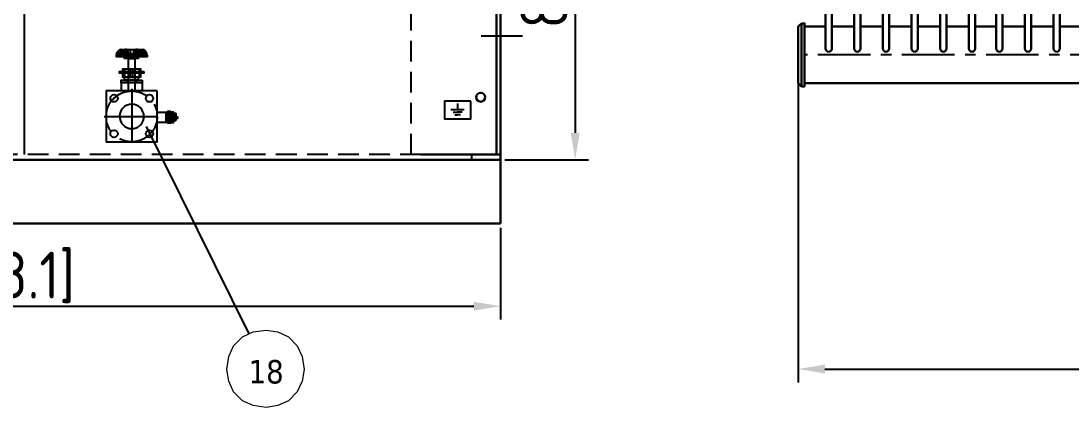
# Model space of a CAD drawing. Header units: millimetres. Extents: x 198356 to 209798, y -190593 to -183267.
# Drawn here: x 200808 to 202457, y -186326 to -185715 of the extents above; entities that cross this region are included whole.
import ezdxf

# ---------------------------------------------------------------- set-up
doc = ezdxf.new("R2010")
doc.units = ezdxf.units.MM
doc.header["$LTSCALE"] = 13
doc.linetypes.add('CENTERX2', pattern=[101.6, 63.5, -12.7, 12.7, -12.7])
doc.linetypes.add('DASHED', pattern=[0.75, 0.5, -0.25])
for name, color, linetype in [('1', 4, 'Continuous'), ('4虚线层', 6, 'DASHED'), ('粗实线', 4, 'Continuous')]:
    doc.layers.add(name, color=color, linetype=linetype)
for name, color, linetype, lineweight in [('1粗实线', 4, 'Continuous', 50), ('2细实线', 3, 'Continuous', 20), ('标注、文本', 3, 'Continuous', 25), ('铁心', 3, 'Continuous', 0)]:
    doc.layers.add(name, color=color, linetype=linetype, lineweight=lineweight)
doc.styles.get("Standard").update_dxf_attribs({"font": 'gbenor.shx', "bigfont": 'gbcbig.shx'})
doc.styles.add('Tahoma$001', font='tahoma.ttf', dxfattribs={"height": 2.159784})
doc.dimstyles.new('英寸 1-10', dxfattribs={"dimscale": 14, "dimtxt": 3.5, "dimasz": 2, "dimexe": 1.5, "dimexo": 0.5, "dimgap": 0.5, "dimtad": 1, "dimtoh": 1, "dimdec": 1, "dimdsep": 46, "dimtxsty": 'Standard', "dimcen": 2.5, "dimclrd": 3, "dimclre": 3, "dimclrt": 3, "dimadec": 0, "dimazin": 2, "dimtfac": 1, "dimtdec": 1, "dimtmove": 0, "dimatfit": 2, "dimfxl": 1, "dimarcsym": 0})

# ---------------------------------------------------------------- blocks, each defined once
blk = doc.blocks.new('A$C1DFE2BEF')
at = {"layer": '粗实线'}
h = blk.add_hatch(color=256, dxfattribs=at)
h.dxf.hatch_style = 2
h.paths.add_polyline_path([(99.9, 51.8), (99.9, 32.8), (104.9, 32.8)])
h = blk.add_hatch(color=256, dxfattribs=at)
h.dxf.hatch_style = 2
h.paths.add_polyline_path([(99.9, 51.8), (104.9, 51.8), (104.9, 32.8)])
at = {"layer": '1', "color": 1, "linetype": 'CENTERX2', "lineweight": -3, "ltscale": 0.1}
for p, q in [((43.3, 87.1), (43.3, 0)), ((0, 43.6), (86.7, 43.6))]:
    blk.add_line(p, q, dxfattribs=at)
at = {"layer": '1'}
blk.add_lwpolyline([(83.3, 83.6), (3.3, 83.6), (3.3, 3.6), (83.3, 3.6)], close=True, dxfattribs=at)
at = {"layer": '1', "color": 1, "linetype": 'CENTERX2', "lineweight": -3, "ltscale": 0.1}
blk.add_circle((43.3, 43.6), 40, dxfattribs=at)
at = {"layer": '1'}
for centre in [(15.5, 72), (71.2, 72), (15.5, 16.4), (71.2, 16.4)]:
    blk.add_circle(centre, 5.76, dxfattribs=at)
blk.add_arc((43.3, 43.6), 19.2, 305.0033, 302.381, dxfattribs=at)
at = {"layer": '粗实线'}
for points in [[(25.6, 148.6), (23, 147.3), (20.5, 144.8)], [(35.7, 148.6), (33.2, 148.6), (29.4, 146), (28.1, 142.2)], [(38.3, 142.2), (37, 147.3), (35.7, 148.6)], [(48.4, 142.2), (49.7, 147.3), (49.7, 148.6)], [(58.6, 142.2), (56, 146), (52.2, 148.6)], [(66.2, 144.8), (63.7, 147.3), (61.1, 148.6)], [(67.5, 139.7), (67.5, 137.1), (19.2, 137.1), (19.2, 139.7)], [(58.6, 139.7), (67.5, 139.7), (67.5, 137.1), (19.2, 137.1), (19.2, 139.7), (28.1, 139.7)], [(25.6, 147.3), (23, 146), (20.5, 144.8)], [(25.6, 146), (24.3, 144.8), (23, 143.5)], [(25.6, 144.8), (24.3, 144.8), (23, 143.5)], [(33.2, 146), (31.9, 144.8), (30.6, 142.2)], [(33.2, 144.8), (31.9, 144.8), (30.6, 142.2)], [(30.6, 137.1), (30.6, 142.2), (30.6, 139.7)], [(30.6, 139.7), (56, 139.7)], [(35.7, 142.2), (35.7, 144.8), (34.5, 146)], [(35.7, 142.2), (34.5, 144.8)], [(35.7, 144.8), (35.7, 146)], [(52.2, 146), (51, 146), (51, 144.8), (51, 142.2)], [(52.2, 144.8), (51, 144.8)], [(56, 142.2), (54.8, 144.8), (52.2, 146)], [(56, 142.2), (54.8, 144.8), (52.2, 144.8)], [(56, 137.1), (56, 142.2), (56, 139.7)], [(64.9, 144.8), (63.7, 146), (61.1, 147.3)], [(63.7, 143.5), (62.4, 144.8), (61.1, 146)], [(63.7, 143.5), (62.4, 144.8), (61.1, 144.8)], [(29.4, 114.3), (29.4, 118.1), (57.3, 118.1), (57.3, 114.3)], [(57.3, 111.7), (57.3, 105.4), (29.4, 105.4), (29.4, 111.7)], [(83.3, 50.5), (97.3, 50.5), (97.3, 34), (83.3, 34)], [(108.7, 35.3), (108.7, 49.3), (108.7, 50.5), (107.5, 50.5)], [(107.5, 34), (108.7, 34), (108.7, 35.3)], [(110, 36.6), (110, 48), (108.7, 48)], [(110, 36.6), (108.7, 35.3)], [(112.6, 36.6), (112.6, 48), (110, 48)], [(112.6, 48), (112.6, 46.7)], [(112.6, 36.6), (112.6, 37.8)], [(115.1, 42.9), (115.1, 41.7), (113.8, 41.7), (113.8, 42.9), (115.1, 42.9), (115.1, 40.4), (115.1, 42.9), (115.1, 41.7), (115.1, 40.4)]]:
    blk.add_lwpolyline(points, dxfattribs=at)
for points in [[(53.5, 137.1), (53.5, 134.6), (31.9, 134.6), (31.9, 137.1)], [(48.4, 134.6), (48.4, 83.6), (38.3, 83.6), (38.3, 134.6)], [(62.4, 114.3), (62.4, 113), (24.3, 113), (24.3, 114.3)], [(62.4, 113), (62.4, 111.7), (24.3, 111.7), (24.3, 113)], [(59.9, 100.3), (59.9, 96.5), (26.8, 96.5), (26.8, 100.3)], [(53.5, 105.4), (53.5, 100.3), (31.9, 100.3), (31.9, 105.4)], [(104.9, 51.8), (104.9, 32.8), (99.9, 32.8), (99.9, 51.8)], [(107.5, 50.5), (107.5, 34), (106.2, 34), (106.2, 50.5)], [(99.9, 49.3), (99.9, 35.3), (97.3, 35.3), (97.3, 49.3)], [(113.8, 44.2), (113.8, 40.4), (112.6, 40.4), (112.6, 44.2)]]:
    blk.add_lwpolyline(points, close=True, dxfattribs=at)
for points in [[(25.6, 148.6), (25.6, 148.6), (61.1, 148.6), (61.1, 148.6)], [(40.8, 148.6), (40.8, 148.6), (40.8, 137.1), (40.8, 137.1)], [(45.9, 148.6), (45.9, 148.6), (45.9, 137.1), (45.9, 137.1)], [(52.2, 148.6), (52.2, 148.6), (49.7, 148.6), (49.7, 148.6)], [(49.7, 147.3), (49.7, 147.3), (49.7, 148.6), (49.7, 148.6)], [(19.2, 139.7), (19.2, 139.7), (20.5, 144.8), (20.5, 144.8)], [(19.2, 139.7), (19.2, 139.7), (20.5, 144.8), (20.5, 144.8)], [(20.5, 139.7), (20.5, 139.7), (23, 143.5), (23, 143.5)], [(21.8, 139.7), (21.8, 139.7), (23, 143.5), (23, 143.5)], [(28.1, 139.7), (28.1, 139.7), (21.8, 139.7), (21.8, 139.7)], [(23, 142.2), (23, 142.2), (28.1, 142.2), (28.1, 142.2)], [(25.6, 147.3), (25.6, 147.3), (30.6, 147.3), (30.6, 147.3)], [(25.6, 146), (25.6, 146), (29.4, 146), (29.4, 146)], [(25.6, 144.8), (25.6, 144.8), (29.4, 144.8), (29.4, 144.8)], [(28.1, 142.2), (28.1, 142.2), (28.1, 137.1), (28.1, 137.1)], [(28.1, 139.7), (28.1, 139.7), (30.6, 139.7), (30.6, 139.7)], [(30.6, 142.2), (30.6, 142.2), (56, 142.2), (56, 142.2)], [(56, 139.7), (56, 139.7), (30.6, 139.7), (30.6, 139.7)], [(33.2, 146), (33.2, 146), (34.5, 146), (34.5, 146)], [(33.2, 144.8), (33.2, 144.8), (34.5, 144.8), (34.5, 144.8)], [(51, 144.8), (51, 144.8), (49.7, 142.2), (49.7, 142.2)], [(52.2, 146), (52.2, 146), (52.2, 147.3), (52.2, 147.3)], [(52.2, 144.8), (52.2, 144.8), (52.2, 146), (52.2, 146)], [(61.1, 147.3), (61.1, 147.3), (54.8, 147.3), (54.8, 147.3)], [(61.1, 146), (61.1, 146), (57.3, 146), (57.3, 146)], [(61.1, 144.8), (61.1, 144.8), (57.3, 144.8), (57.3, 144.8)], [(58.6, 142.2), (58.6, 142.2), (63.7, 142.2), (63.7, 142.2)], [(63.7, 142.2), (63.7, 142.2), (58.6, 142.2), (58.6, 142.2)], [(58.6, 142.2), (58.6, 142.2), (58.6, 137.1), (58.6, 137.1)], [(67.5, 139.7), (67.5, 139.7), (58.6, 139.7), (58.6, 139.7)], [(58.6, 139.7), (58.6, 139.7), (64.9, 139.7), (64.9, 139.7)], [(64.9, 139.7), (64.9, 139.7), (63.7, 143.5), (63.7, 143.5)], [(64.9, 139.7), (64.9, 139.7), (63.7, 143.5), (63.7, 143.5)], [(67.5, 139.7), (67.5, 139.7), (64.9, 144.8), (64.9, 144.8)], [(67.5, 139.7), (67.5, 139.7), (66.2, 144.8), (66.2, 144.8)], [(67.5, 137.1), (67.5, 137.1), (67.5, 139.7), (67.5, 139.7)], [(31.9, 118.1), (31.9, 118.1), (31.9, 114.3), (31.9, 114.3)], [(40.8, 118.1), (40.8, 118.1), (40.8, 114.3), (40.8, 114.3)], [(44.6, 118.1), (44.6, 118.1), (44.6, 114.3), (44.6, 114.3)], [(54.8, 118.1), (54.8, 118.1), (54.8, 114.3), (54.8, 114.3)], [(31.9, 111.7), (31.9, 111.7), (31.9, 105.4), (31.9, 105.4)], [(35.7, 100.3), (35.7, 100.3), (35.7, 96.5), (35.7, 96.5)], [(37, 100.3), (37, 100.3), (37, 96.5), (37, 96.5)], [(40.8, 111.7), (40.8, 111.7), (40.8, 105.4), (40.8, 105.4)], [(44.6, 111.7), (44.6, 111.7), (44.6, 105.4), (44.6, 105.4)], [(49.7, 100.3), (49.7, 100.3), (49.7, 96.5), (49.7, 96.5)], [(51, 100.3), (51, 100.3), (51, 96.5), (51, 96.5)], [(54.8, 111.7), (54.8, 111.7), (54.8, 105.4), (54.8, 105.4)], [(26.8, 96.5), (26.8, 96.5), (26.8, 83.6), (26.8, 83.6)], [(59.9, 96.5), (59.9, 96.5), (59.9, 83.6), (59.9, 83.6)], [(106.2, 50.5), (106.2, 50.5), (104.9, 50.5), (104.9, 50.5)], [(107.5, 50.5), (107.5, 50.5), (107.5, 51.8), (107.5, 51.8)], [(106.2, 34), (106.2, 34), (104.9, 34), (104.9, 34)], [(107.5, 34), (107.5, 34), (107.5, 35.3), (107.5, 35.3)], [(112.6, 36.6), (112.6, 36.6), (110, 36.6), (110, 36.6)], [(112.6, 48), (112.6, 48), (112.6, 49.3), (112.6, 49.3)], [(112.6, 46.7), (112.6, 46.7), (112.6, 37.8), (112.6, 37.8)], [(112.6, 36.6), (112.6, 36.6), (112.6, 37.8), (112.6, 37.8)]]:
    blk.add_open_spline(points, degree=3, dxfattribs=at)
blk = doc.blocks.new('257561')
at = {"layer": '标注、文本'}
for p, q in [((856.87, 2219.06), (856.87, 2214.09)), ((851.69, 2214.09), (862.06, 2214.09)), ((853.4, 2212.22), (856.87, 2212.22)), ((854.71, 2210.17), (856.87, 2210.17)), ((860.35, 2212.22), (856.87, 2212.22)), ((859.04, 2210.17), (856.87, 2210.17))]:
    blk.add_line(p, q, dxfattribs=at)
blk = doc.blocks.new('*D105')
at = {"layer": '2细实线', "color": 3, "linetype": 'ByBlock', "lineweight": -2}
for p, q in [((199830.8, -186039.8), (199830.8, -186183.8)), ((201560.8, -186039.8), (201560.8, -186183.8)), ((199872.8, -186162.8), (201518.8, -186162.8))]:
    blk.add_line(p, q, dxfattribs=at)
at = {"layer": '2细实线', "color": 3, "linetype": 'ByBlock'}
for points in [[(199872.8, -186155.8), (199872.8, -186169.8), (199830.8, -186162.8)], [(201518.8, -186155.8), (201518.8, -186169.8), (201560.8, -186162.8)]]:
    blk.add_solid(points, dxfattribs=at)
at = {"layer": 'Defpoints', "color": 0, "linetype": 'ByBlock'}
for p in [(199830.8, -186032.8), (201560.8, -186032.8), (201560.8, -186162.8)]:
    blk.add_point(p, dxfattribs=at)
at = {"layer": '2细实线', "color": 3, "linetype": 'ByBlock', "insert": (200695.8, -186117.6), "char_height": 73.5, "attachment_point": 5}
blk.add_mtext('1730 [68.1]', dxfattribs=at)
blk = doc.blocks.new('*D107')
at = {"layer": '2细实线', "color": 3, "linetype": 'ByBlock', "lineweight": -2}
for p, q in [((201333.6, -185080.3), (201699.3, -185080.3)), ((201678.3, -185122.3), (201678.3, -185890.8)), ((201567.8, -185932.8), (201699.3, -185932.8))]:
    blk.add_line(p, q, dxfattribs=at)
at = {"layer": '2细实线', "color": 3, "linetype": 'ByBlock'}
for points in [[(201671.3, -185122.3), (201685.3, -185122.3), (201678.3, -185080.3)], [(201671.3, -185890.8), (201685.3, -185890.8), (201678.3, -185932.8)]]:
    blk.add_solid(points, dxfattribs=at)
at = {"layer": 'Defpoints', "color": 0, "linetype": 'ByBlock'}
for p in [(201326.6, -185080.3), (201560.8, -185932.8), (201678.3, -185932.8)]:
    blk.add_point(p, dxfattribs=at)
at = {"layer": '2细实线', "color": 3, "linetype": 'ByBlock', "insert": (201633, -185506.6), "char_height": 73.5, "attachment_point": 5, "rotation": 90}
blk.add_mtext('852.5 [33.6]', dxfattribs=at)
blk = doc.blocks.new('*U96')
at = {"layer": '1', "color": 1, "linetype": 'CENTERX2', "lineweight": -3, "ltscale": 0.1}
blk.add_line((32.5, 0), (-32.5, 0), dxfattribs=at)
blk = doc.blocks.new('*D125')
at = {"layer": '2细实线', "color": 3, "linetype": 'ByBlock', "lineweight": -2}
for p, q in [((202028.5, -185775.1), (202028.5, -186282.5)), ((204475.5, -186080.7), (204475.5, -186282.5)), ((202070.5, -186261.5), (204433.5, -186261.5))]:
    blk.add_line(p, q, dxfattribs=at)
at = {"layer": '2细实线', "color": 3, "linetype": 'ByBlock'}
for points in [[(202070.5, -186254.5), (202070.5, -186268.5), (202028.5, -186261.5)], [(204433.5, -186254.5), (204433.5, -186268.5), (204475.5, -186261.5)]]:
    blk.add_solid(points, dxfattribs=at)
at = {"layer": 'Defpoints', "color": 0, "linetype": 'ByBlock'}
for p in [(202028.5, -185768.1), (204475.5, -186073.7), (204475.5, -186261.5)]:
    blk.add_point(p, dxfattribs=at)
at = {"layer": '2细实线', "color": 3, "linetype": 'ByBlock', "insert": (203252, -186216.2), "char_height": 73.5, "attachment_point": 5}
blk.add_mtext('2447 [96.3]', dxfattribs=at)

msp = doc.modelspace()

# ---------------------------------------------------------------- linework, layer by layer
at = {"layer": '1', "color": 1, "linetype": 'CENTERX2', "lineweight": -3, "ltscale": 0.1}
for q in [(202038.464, -185768.1), (202251.964, -185768.1)]:
    msp.add_line((202934.464, -185768.1), q, dxfattribs=at)
at = {"layer": '4虚线层', "ltscale": 5}
for p, q in [((201420.829, -185924.802), (201420.829, -184344.802)), ((201435.829, -185924.802), (199955.829, -185924.802)), ((201515.829, -185932.802), (201515.829, -185924.802))]:
    msp.add_line(p, q, dxfattribs=at)
at = {"layer": '标注、文本', "color": 4, "lineweight": 30}
for p, q in [((201560.829, -186032.802), (201560.829, -184182.807)), ((201554.829, -185924.802), (201554.829, -184218.807)), ((201560.829, -185852.802), (201560.829, -185752.802)), ((201560.829, -185932.802), (199830.829, -185932.802)), ((201435.829, -185924.802), (201560.829, -185924.802)), ((201560.829, -186032.802), (199830.829, -186032.802))]:
    msp.add_line(p, q, dxfattribs=at)
at = {"layer": '标注、文本', "ltscale": 16.7707}
msp.add_line((201166.009, -186206.3), (201004.813, -185880.529), dxfattribs=at)
at = {"layer": '标注、文本'}
msp.add_lwpolyline([(201514.317, -185841.052), (201472.797, -185841.052), (201472.797, -185868.761), (201514.317, -185868.761)], close=True, dxfattribs=at)
at = {"layer": '粗实线'}
msp.add_line((200812.829, -184218.807), (200812.829, -185924.802), dxfattribs=at)
at = {"layer": '粗实线', "lineweight": 30}
for p, q in [((202071.464, -185758.122), (202071.464, -184678.122)), ((202071.464, -185758.122), (202071.464, -184678.122)), ((202071.464, -185758.122), (202071.464, -184678.122)), ((202071.464, -185758.122), (202071.464, -184678.122)), ((202071.464, -185758.122), (202071.464, -184678.122)), ((202081.464, -184678.122), (202081.464, -185758.122)), ((202081.464, -184678.122), (202081.464, -185758.122)), ((202081.464, -184678.122), (202081.464, -185758.122)), ((202081.464, -184678.122), (202081.464, -185758.122)), ((202081.464, -184678.122), (202081.464, -185758.122)), ((202116.464, -185758.122), (202116.464, -184678.122)), ((202116.464, -185758.122), (202116.464, -184678.122)), ((202116.464, -185758.122), (202116.464, -184678.122)), ((202116.464, -185758.122), (202116.464, -184678.122)), ((202126.464, -184678.122), (202126.464, -185758.122)), ((202126.464, -184678.122), (202126.464, -185758.122)), ((202126.464, -184678.122), (202126.464, -185758.122)), ((202126.464, -184678.122), (202126.464, -185758.122)), ((202161.464, -185758.122), (202161.464, -184678.122)), ((202161.464, -185758.122), (202161.464, -184678.122)), ((202171.464, -184678.122), (202171.464, -185758.122)), ((202171.464, -184678.122), (202171.464, -185758.122)), ((202206.464, -185758.122), (202206.464, -184678.122)), ((202206.464, -185758.122), (202206.464, -184678.122)), ((202206.464, -185758.122), (202206.464, -184678.122)), ((202216.464, -184678.122), (202216.464, -185758.122)), ((202216.464, -184678.122), (202216.464, -185758.122)), ((202216.464, -184678.122), (202216.464, -185758.122)), ((202251.464, -185758.122), (202251.464, -184678.122)), ((202251.464, -185758.122), (202251.464, -184678.122)), ((202251.464, -185758.122), (202251.464, -184678.122)), ((202251.464, -185758.122), (202251.464, -184678.122)), ((202251.464, -185758.122), (202251.464, -184678.122)), ((202261.464, -184678.122), (202261.464, -185758.122)), ((202261.464, -184678.122), (202261.464, -185758.122)), ((202261.464, -184678.122), (202261.464, -185758.122)), ((202261.464, -184678.122), (202261.464, -185758.122)), ((202261.464, -184678.122), (202261.464, -185758.122)), ((202296.464, -185758.122), (202296.464, -184678.122)), ((202306.464, -184678.122), (202306.464, -185758.122)), ((202339.464, -185758.1), (202339.464, -184678.1)), ((202339.464, -185758.1), (202339.464, -184678.1)), ((202339.464, -185758.1), (202339.464, -184678.1)), ((202339.464, -185758.1), (202339.464, -184678.1)), ((202339.464, -185758.1), (202339.464, -184678.1)), ((202349.464, -184678.1), (202349.464, -185758.1)), ((202349.464, -184678.1), (202349.464, -185758.1)), ((202349.464, -184678.1), (202349.464, -185758.1)), ((202349.464, -184678.1), (202349.464, -185758.1)), ((202349.464, -184678.1), (202349.464, -185758.1)), ((202384.464, -185758.1), (202384.464, -184678.1)), ((202384.464, -185758.1), (202384.464, -184678.1)), ((202384.464, -185758.1), (202384.464, -184678.1)), ((202384.464, -185758.1), (202384.464, -184678.1)), ((202394.464, -184678.1), (202394.464, -185758.1)), ((202394.464, -184678.1), (202394.464, -185758.1)), ((202394.464, -184678.1), (202394.464, -185758.1)), ((202394.464, -184678.1), (202394.464, -185758.1)), ((202429.464, -185758.1), (202429.464, -184678.1)), ((202429.464, -185758.1), (202429.464, -184678.1)), ((202439.464, -184678.1), (202439.464, -185758.1)), ((202439.464, -184678.1), (202439.464, -185758.1)), ((202028.464, -185723.622), (202033.464, -185718.622)), ((202033.464, -185817.622), (202033.464, -185718.622)), ((202076.464, -185763.122), (202076.464, -185763.122)), ((202076.464, -185763.122), (202076.464, -185763.122)), ((202076.464, -185763.122), (202076.464, -185763.122)), ((202076.464, -185763.122), (202076.464, -185763.122)), ((202076.464, -185763.122), (202076.464, -185763.122)), ((202121.464, -185763.122), (202121.464, -185763.122)), ((202121.464, -185763.122), (202121.464, -185763.122)), ((202121.464, -185763.122), (202121.464, -185763.122)), ((202121.464, -185763.122), (202121.464, -185763.122)), ((202166.464, -185763.122), (202166.464, -185763.122)), ((202166.464, -185763.122), (202166.464, -185763.122)), ((202211.464, -185763.122), (202211.464, -185763.122)), ((202211.464, -185763.122), (202211.464, -185763.122)), ((202211.464, -185763.122), (202211.464, -185763.122)), ((202256.464, -185763.122), (202256.464, -185763.122)), ((202256.464, -185763.122), (202256.464, -185763.122)), ((202256.464, -185763.122), (202256.464, -185763.122)), ((202256.464, -185763.122), (202256.464, -185763.122)), ((202256.464, -185763.122), (202256.464, -185763.122)), ((202301.464, -185763.122), (202301.464, -185763.122)), ((202344.464, -185763.1), (202344.464, -185763.1)), ((202344.464, -185763.1), (202344.464, -185763.1)), ((202344.464, -185763.1), (202344.464, -185763.1)), ((202344.464, -185763.1), (202344.464, -185763.1)), ((202344.464, -185763.1), (202344.464, -185763.1)), ((202389.464, -185763.1), (202389.464, -185763.1)), ((202389.464, -185763.1), (202389.464, -185763.1)), ((202389.464, -185763.1), (202389.464, -185763.1)), ((202389.464, -185763.1), (202389.464, -185763.1)), ((202434.464, -185763.1), (202434.464, -185763.1)), ((202434.464, -185763.1), (202434.464, -185763.1)), ((202028.464, -185812.622), (202033.464, -185817.622)), ((202038.464, -185812.6), (202934.464, -185812.6))]:
    msp.add_line(p, q, dxfattribs=at)
for points in [[(202028.464, -185723.622), (202028.464, -185812.622)], [(202033.464, -185817.622), (202038.464, -185817.622), (202038.464, -185718.622), (202033.464, -185718.622)], [(202071.464, -185723.622), (202038.464, -185723.622)], [(202116.464, -185723.622), (202081.464, -185723.622)], [(202161.464, -185723.622), (202126.464, -185723.622)], [(202206.464, -185723.622), (202171.464, -185723.622)], [(202251.464, -185723.622), (202216.464, -185723.622)], [(202296.464, -185723.622), (202261.464, -185723.622)], [(202339.464, -185723.6), (202306.464, -185723.6)], [(202384.464, -185723.6), (202349.464, -185723.6)], [(202429.464, -185723.6), (202394.464, -185723.6)], [(202474.464, -185723.6), (202439.464, -185723.6)]]:
    msp.add_lwpolyline(points, dxfattribs=at)
msp.add_circle((201529.852, -185834.602), 7, dxfattribs=at)
for centre, start, end in [((202076.464, -185758.122), 180, 270), ((202076.464, -185758.122), 180, 270), ((202076.464, -185758.122), 180, 270), ((202076.464, -185758.122), 180, 270), ((202076.464, -185758.122), 180, 270), ((202076.464, -185758.122), 270, 0), ((202076.464, -185758.122), 270, 0), ((202076.464, -185758.122), 270, 0), ((202076.464, -185758.122), 270, 0), ((202076.464, -185758.122), 270, 0), ((202121.464, -185758.122), 180, 270), ((202121.464, -185758.122), 180, 270), ((202121.464, -185758.122), 180, 270), ((202121.464, -185758.122), 180, 270), ((202121.464, -185758.122), 270, 0), ((202121.464, -185758.122), 270, 0), ((202121.464, -185758.122), 270, 0), ((202121.464, -185758.122), 270, 0), ((202166.464, -185758.122), 180, 270), ((202166.464, -185758.122), 180, 270), ((202166.464, -185758.122), 270, 0), ((202166.464, -185758.122), 270, 0), ((202211.464, -185758.122), 180, 270), ((202211.464, -185758.122), 180, 270), ((202211.464, -185758.122), 180, 270), ((202211.464, -185758.122), 270, 0), ((202211.464, -185758.122), 270, 0), ((202211.464, -185758.122), 270, 0), ((202256.464, -185758.122), 180, 270), ((202256.464, -185758.122), 180, 270), ((202256.464, -185758.122), 180, 270), ((202256.464, -185758.122), 180, 270), ((202256.464, -185758.122), 180, 270), ((202256.464, -185758.122), 270, 0), ((202256.464, -185758.122), 270, 0), ((202256.464, -185758.122), 270, 0), ((202256.464, -185758.122), 270, 0), ((202256.464, -185758.122), 270, 0), ((202301.464, -185758.122), 180, 270), ((202301.464, -185758.122), 270, 0), ((202344.464, -185758.1), 180, 270), ((202344.464, -185758.1), 180, 270), ((202344.464, -185758.1), 180, 270), ((202344.464, -185758.1), 180, 270), ((202344.464, -185758.1), 180, 270), ((202344.464, -185758.1), 270, 0), ((202344.464, -185758.1), 270, 0), ((202344.464, -185758.1), 270, 0), ((202344.464, -185758.1), 270, 0), ((202344.464, -185758.1), 270, 0), ((202389.464, -185758.1), 180, 270), ((202389.464, -185758.1), 180, 270), ((202389.464, -185758.1), 180, 270), ((202389.464, -185758.1), 180, 270), ((202389.464, -185758.1), 270, 0), ((202389.464, -185758.1), 270, 0), ((202389.464, -185758.1), 270, 0), ((202389.464, -185758.1), 270, 0), ((202434.464, -185758.1), 180, 270), ((202434.464, -185758.1), 180, 270), ((202434.464, -185758.1), 270, 0), ((202434.464, -185758.1), 270, 0)]:
    msp.add_arc(centre, 5, start, end, dxfattribs=at)
at = {"layer": '铁心'}
msp.add_lwpolyline([(201130.993, -186261.991), (201134.005, -186241.812), (201141.836, -186224.945), (201155.69, -186211.091), (201172.557, -186203.26), (201192.736, -186200.248), (201211.109, -186203.26), (201227.975, -186211.091), (201241.83, -186224.945), (201249.661, -186241.812), (201252.673, -186261.991), (201249.661, -186280.364), (201241.83, -186297.531), (201227.975, -186311.386), (201211.109, -186318.916), (201192.736, -186321.928), (201172.557, -186318.916), (201155.69, -186311.386), (201141.836, -186297.531), (201134.005, -186280.364)], close=True, dxfattribs=at)

# ---------------------------------------------------------------- block references
at = {"layer": '1粗实线', "color": 0, "linetype": 'ByBlock', "lineweight": -2}
msp.add_blockref('*U96', (201562.91, -185738.807), dxfattribs=at)
at = {"layer": '标注、文本'}
msp.add_blockref('A$C1DFE2BEF', (200938.435, -185908.363), dxfattribs=at)
at = {"layer": '标注、文本', "xscale": -2, "yscale": 2, "zscale": 2}
msp.add_blockref('257561', (203207.283, -190282.763), dxfattribs=at)

# ---------------------------------------------------------------- texts
at = {"layer": '铁心', "style": 'Tahoma$001'}
msp.add_text('18', height=36.7741, dxfattribs=at).set_placement((201165.232, -186284.153))

# ---------------------------------------------------------------- dimensions: what is measured, and where the dimension line sits
at = {"layer": '2细实线', "linetype": 'ByBlock'}
dim = msp.add_linear_dim(base=(201678.255, -185932.802), p1=(201326.645, -185080.302), p2=(201560.829, -185932.802), angle=90, dimstyle='英寸 1-10', override={"dimtxt": 5.25, "dimasz": 3}, dxfattribs=at)
dim.commit()
dim.dimension.update_dxf_attribs({"geometry": '*D107', "text_midpoint": (201632.973, -185506.552)})
for base, p1, p2, picture, middle in [((204475.464, -186261.491), (202028.464, -185768.122), (204475.464, -186073.739), '*D125', (203251.964, -186216.209)), ((201560.829, -186162.833), (199830.829, -186032.802), (201560.829, -186032.802), '*D105', (200695.829, -186117.552))]:
    dim = msp.add_linear_dim(base=base, p1=p1, p2=p2, dimstyle='英寸 1-10', override={"dimtxt": 5.25, "dimasz": 3}, dxfattribs=at)
    dim.commit()
    dim.dimension.update_dxf_attribs({"geometry": picture, "text_midpoint": middle})

doc.saveas('drawing.dxf')
